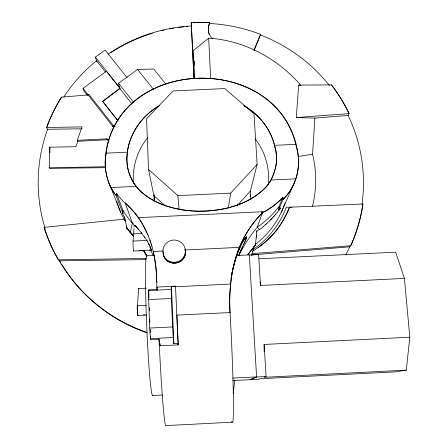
<?xml version="1.0" encoding="UTF-8"?>
<svg xmlns="http://www.w3.org/2000/svg" width="448" height="448" viewBox="0 0 448 448"><rect width="100%" height="100%" fill="white"/><g stroke="black" fill="none" stroke-linecap="round" stroke-linejoin="round"><path stroke-width="0.67" d="M264.113 351.439L264.135 344.45L409.814 337.193L404.426 278.421L395.623 252.19L258.882 258.798M134.019 228.626L133.045 241.069A5.169 0.286 87.5 0 0 133.174 247.766A5.169 0.286 87.5 0 0 133.672 250.701M137.239 306.88L137.25 308.767M282.509 197.73L282.929 197.277L279.126 206.338L280.504 208.236L278.673 209.675L282.895 199.735L282.929 197.277L279.815 200.446M146.126 288.187L138.594 288.551L138.673 288.148L138.818 288.686L138.65 288.182L137.25 308.678L137.771 315.521L146.742 315.084M105.342 167.664L49.588 168.37L49.23 167.798L49.594 147.213L75.925 146.714L77.784 141.31L77.336 140.325L81.973 126.896L46.642 127.495A164.119 160.166 -3.4 0 1 61.499 97.149L87.987 94.92M49.868 152.634L49.952 147.846L49.594 147.213M175.577 286.171A83.742 1.26 87.5 0 0 175.504 286.233L171.416 286.434A83.748 1.596 87.5 0 0 171.186 289.419L171.416 298.474A93.475 1.691 87.4 0 0 172.637 326.928L173.247 337.501A80.886 1.546 87.4 0 0 173.88 343.75L178.018 343.549A80.881 1.226 87.4 0 0 178.203 344.898L160.126 345.8A80.909 2.643 87.4 0 1 159.051 339.293L150.646 339.707L150.506 338.626A12.662 0.526 87.6 0 1 149.766 328.059A93.514 3.601 87.6 0 1 148.68 299.589A12.561 0.521 87.6 0 1 148.663 290.522L148.742 289.867L157.063 289.458A83.77 2.727 87.6 0 1 157.657 287.045L175.577 286.171L175.599 286.748L230.658 284.066A207.508 168.767 19.3 0 1 239.366 247.363A207.144 168.487 19.3 0 0 230.67 284.066A166.762 160.188 47.1 0 0 230.054 312.486A99.893 3.343 87 0 1 232.316 422.201L165.799 425.6A100.01 3.052 87.5 0 1 158.973 338.643M137.245 306.578L137.278 305.816L146.244 305.379M209.087 34.261A14.599 13.793 3.4 0 1 208.723 26.387L209.524 22.635L191.246 22.652L193.883 77.851M208.723 26.387L209.524 22.635A163.302 159.387 1.2 0 0 193.29 22.562M126.868 157.864L127.338 152.886M312.474 206.332A114.755 111.994 1.2 0 0 312.57 154.179L314.871 118.098L348.124 115.438L349.093 113.602A164.125 160.087 5.6 0 0 331.43 84.885L298.682 85.103L296.279 117.572L314.871 118.098M105.28 158.872L105.958 153.166C119.655 54.718 279.384 52.814 297.332 149.934M194.88 78.501L194.034 65.934L194.471 61.085M255.517 244.194L255.427 245.118A213.774 165.553 16.7 0 0 247.884 254.654A213.595 165.418 16.7 0 1 255.422 245.112L255.226 243.253M255.517 244.199L256.161 237.804M256.155 237.826L256.256 236.902M256.25 236.925L256.351 236.006M256.346 236.023L256.446 235.105M256.446 235.122C255.237 229.23 260.327 230.401 263.127 226.705M264.135 344.45L266.106 376.516L256.598 376.992L250.18 379.792L258.675 379.361L260.439 378.689L395.153 371.896L406.28 370.143L409.814 337.193M137.866 315.19L137.782 315.526L137.312 310.598M233.184 393.848L234.819 380.027M116.43 193.346L122.903 210.28L122.965 213.506L116.138 195.77L116.43 193.346L116.872 193.95A211.736 76.261 0.2 0 0 125.171 203.045M193.166 210.986C168.722 209.266 140.235 200.178 130.06 175.812C119.857 149.408 135.649 118.86 159.365 105.689M137.866 315.218L137.771 315.521M278.673 209.675L279.126 206.338A96.583 93.341 -22.8 0 1 257.337 227.158A144.967 141.238 38.6 0 0 239.008 255.349M230.966 278.729L231.112 277.788M228.284 208.012L230.709 193.116L257.146 164.382L253.994 113.842L224.806 88.581L173.113 90.927L146.552 118.77L148.534 169.456L153.933 195.72L154.151 201.169M127.394 152.527C129.539 133.218 142.027 116.049 158.542 106.254M254.044 50.473L260.618 34.395A162.926 159.034 1.1 0 0 209.496 23.481M231.347 276.399L231.588 275.027M231.437 275.89L231.683 274.534M231.846 273.666L232.109 272.328M231.935 273.202L232.198 271.886M232.383 271.006C234.668 260.54 237.972 250.169 243.331 240.85M232.753 269.31L236.286 256.743L240.486 246.26M133.706 236.365A127.148 122.634 -49.6 0 0 130.301 232.361L132.373 223.16L125.199 203.039M250.846 199.321L250.348 191.173L257.146 164.382M251.681 255.422L254.246 245.997M296.341 176.96L294.151 183.31L281.254 212.335M175.504 286.233L178.203 344.898L178.153 343.706A99.977 1.378 87.4 0 1 176.842 315.106L230.02 312.581M246.389 238.112C247.542 232.87 240.33 245.907 240.772 245.661M280.235 200.021A154.907 57.31 -3.8 0 1 271.516 207.267L270.222 208.152A126.622 47.51 -3.3 0 1 264.662 211.646L262.069 213.472L261.962 211.77L262.209 213.063L257.337 227.158L259.616 229.55M256.486 231.941L256.939 230.647M246.282 238.414L246.585 236.69L243.578 240.436M246.299 238.353L245.549 240.218M246.226 238.571L244.675 242.183M345.716 254.934A162.652 158.782 1.1 0 0 349.675 246.798L350.734 245.722A164.147 160.104 5.6 0 0 362.925 203.98L289.481 207.228L286.014 215.174L282.016 222.331A89.734 87.472 6.7 0 1 270.614 236.908L264.566 242.581L258.026 247.66M185.114 249.978L239.372 247.369L243.656 238.157L248.875 229.348M254.022 50.176L260.618 34.395M239.372 247.369C244.574 234.545 252.414 222.824 262.209 213.063M238.655 255.338L240.727 250.695M238.773 255.069L239.17 254.156M245.403 240.559L243.594 244.518M239.434 253.562L241.102 249.878M293.574 184.604L293.866 183.96M240.94 250.236L241.466 249.082M241.298 249.452L241.825 248.31M241.651 248.685L242.178 247.554M244.059 243.51L244.334 242.917M241.998 247.94L242.665 246.506M242.514 246.826L243.774 244.126M280.504 208.236L278.846 210.426M278.841 210.431L277.105 212.61M277.094 212.615L275.279 214.766M274.658 215.477L275.262 214.782M274.025 216.182L274.641 215.494M273.386 216.888L274.008 216.205M237.194 205.531L250.348 191.173M272.737 217.588L273.364 216.91M272.087 218.282L272.714 217.61M282.895 199.735C288.658 193.855 293.373 186.794 295.758 178.87L270.934 180.034C263.743 192.013 251.395 199.78 238.549 204.607M272.065 218.305L269.416 220.998M270.732 219.682L271.404 218.999M281.63 198.654L280.291 199.993M269.382 221.026L267.355 222.964M263.066 189.874C244.731 206.758 218.338 212.162 194.001 211.036M266.661 223.602L267.327 222.992M265.966 224.235L266.633 223.63M265.266 224.862L265.933 224.263M265.238 224.885L263.15 226.682M280.174 208.527L278.908 209.513M298.682 85.103L300.832 85.344A136.982 124.471 64.6 0 0 210.375 38.282L208.678 38.147L193.323 50.546L194.034 65.934M118.07 120.988L102.648 101.382L120.008 88.217L95.368 57.126L105.134 50.064L127.204 77.801M87.466 95.446L84.028 91.067L83.054 88.357L106.372 71.204L120.075 88.491M102.648 101.382L119.834 88.665L118.524 83.289L137.514 69.423L153.742 69.042L165.956 84.246M266.106 376.516L264.023 377.311L406.28 370.143M237.905 204.842L228.889 207.648M228.138 207.838C200.693 214.29 169.092 212.083 145.527 195.418A158.424 56.846 -0.4 0 1 136.024 186.368M298.15 156.554L312.575 154.179M124.902 220.114L124.331 219.139L44.173 227.36A164.119 160.166 -3.4 0 0 58.397 259.834L59.321 260.798A162.652 158.782 1.1 0 0 147.045 332.444M87.814 94.427L88.833 94.343L113.697 126.022L115.069 126M251.558 254.951L349.675 246.798M252.028 253.68L350.734 245.722A164.203 160.16 5.6 0 0 362.925 203.98M87.814 94.422L88.833 94.343M296.279 117.572L349.093 113.602A164.164 160.121 5.6 0 0 331.43 84.89M146.877 255.774L154.47 255.354M77.784 141.31L107.285 139.748L108.83 141.12M77.336 140.325L106.876 138.824L108.942 140.666M149.766 328.059L172.637 326.928M173.247 337.501L150.506 338.626A80.92 3.293 87.5 0 0 150.646 339.707A92.854 3.55 87.6 0 1 150.489 336.493M232.618 378.09L256.586 376.88L250.169 379.686L232.915 380.559M152.522 395.517L162.546 395.013M133.773 233.817L141.781 233.436L147.224 241.046M133.045 241.069L146.838 240.408L147.409 241.371M139.126 250.438L143.898 250.208M149.346 249.95L151.39 249.85L151.592 250.174M133.582 251.059L151.586 250.191L149.974 247.206M163.475 251.02L153.205 251.518L152.062 246.921M236.331 255.539L249.318 254.912L256.598 376.992M249.323 255.007L258.602 254.559L260.501 285.443L404.426 278.421M156.934 289.738L156.85 287.661L157.674 287.622L157.657 287.045M171.186 289.419L148.663 290.522A83.787 3.394 87.7 0 1 148.742 289.867A92.854 3.55 87.6 0 0 148.966 297.584M148.68 299.589L171.416 298.474M143.377 314.77L144.754 314.703M127.456 152.169L105.958 153.166C118.854 57.613 272.793 51.974 295.859 144.351L274.484 145.342C270.536 128.514 258.698 114.274 243.947 105.622M105.33 158.866A171.209 96.236 0.8 0 0 110.079 185.718L110.97 187.555L135.929 186.379L132.535 181.026L129.287 173.751A133.756 75.046 0.2 0 1 126.879 157.864M148.534 169.456L177.845 195.614L230.709 193.116M141.551 222.505L140.941 221.519A405.53 183.019 -15 0 0 138.37 217.65L264.662 211.646M49.23 167.798L105.56 166.74M83.054 88.357L112.722 126.375L114.811 126.336M146.44 258.423L58.397 259.834A164.153 160.199 -3.4 0 1 44.173 227.36L45.153 228.491M59.321 260.798L145.936 259.622M113.697 126.022L112.622 126.039L112.722 126.375M61.499 97.154A164.158 160.205 -3.4 0 0 46.642 127.495L47.6 129.254L82.085 128.828M252.812 249.637A90.726 88.491 1.2 0 0 286.289 207.178L291.861 207.273M231.381 421.702L232.316 422.201M244.003 105.734C259.28 114.503 270.956 129.511 274.904 146.748M153.933 195.72L165.385 205.985M133.487 236.096A127.221 122.707 -49.6 0 0 130.301 232.361L130.01 231.941M128.498 230.278L130.295 232.366M130.228 232.193L133.437 235.95M129.786 231.694L130.071 232.114M129.853 231.862L129.349 231.185M129.741 231.739L128.912 230.675M130.866 232.921L131.505 233.654M129.198 231.106L128.694 230.423M132.132 234.388L133.381 235.883M128.481 230.166L128.766 230.597M134.798 225.994L132.373 223.16A90.619 87.987 13.8 0 1 122.903 210.28L122.326 213.584L124.27 216.748L125.238 219.246M128.554 230.345L128.234 229.958M128.268 229.908L128.447 230.216M128.391 230.149L128.055 229.65M137.872 228.62L136.461 226.906M127.842 229.393L128.178 229.897M138.538 229.443L136.354 226.772M137.978 228.754L141.781 233.436M128.128 229.83L127.865 229.505M127.966 229.634L127.215 228.609M136.394 226.828L135.542 225.775L133.986 225.848L134.014 227.035M136.326 226.744L135.542 225.775L135.8 226.514M127.635 229.13L127.809 229.443M127.758 229.376L127.422 228.872M137.514 69.423L153.541 89.471M127.495 229.051L127.182 228.665M127.338 228.855L127.008 228.346M118.524 83.289L133.655 102.368M119.834 88.665L131.998 104.014M105.482 72.061L96.505 60.732A162.652 158.782 1.1 0 0 63.879 96.858M124.27 216.748L127.131 228.598M102.609 101.265L118.042 120.876M127.081 228.53L126.801 228.082M126.924 228.334L126.829 226.951M116.138 195.77L110.97 187.555M115.002 194.242L115.371 194.757M144.418 236.863L145.04 237.737M114.643 193.732L112.056 189.622M124.897 220.114L125.636 221.323M143.567 250.393L144.105 251.306M142.106 223.429L145.454 229.566M142.727 224.487L140.291 220.5A398.373 180.029 -14.9 0 0 138.365 217.65M147.258 241.108L149.374 245.14M144.071 251.255L144.603 252.162M144.575 252.118L145.09 253.025M145.068 252.986L145.572 253.893M143.259 225.422L148.316 235.878M145.555 253.859L146.518 255.64L146.031 254.738M148.366 243.135L148.529 243.454M111.227 188.065L111.49 188.58M148.697 243.779L148.865 244.11M148.949 244.278L149.117 244.619M149.307 245.006L150.018 246.506M145.942 230.552L146.944 232.691M149.985 246.434L150.326 247.173M150.31 247.128L150.55 247.666M184.822 249.234L185.041 249.766M150.506 247.57L151.452 249.788M106.876 138.824L107.285 139.748M147.409 233.75L147.868 234.808M148.305 235.861L150.724 242.446M109.099 183.254L120.714 212.324M124.331 219.139L124.701 220.097M151.441 249.754L151.581 250.141L151.48 249.855M149.968 240.229L150.354 241.338M156.694 281.03A209.686 166.398 -22.2 0 0 153.205 251.518A209.468 166.242 -22.2 0 1 156.699 281.03L157.097 282.257M150.718 242.424L151.082 243.566M274.484 145.342L274.596 145.695M151.071 243.538L151.754 245.812M274.702 146.042L275.867 150.931A134.042 75.342 -4.3 0 1 275.727 166.902L273.532 174.412L270.934 180.034C276.422 170.106 278.09 158.054 275.005 147.095M151.418 244.658L152.074 246.949M95.368 57.126L96.835 61.846M260.025 282.044L260.501 285.443M177.845 195.614L179.088 209.401M250.186 194.578L250.314 196.666M208.678 38.147L210.638 78.428M191.246 22.652L194.001 77.84M171.416 286.434L173.88 343.75M154.258 194.908L154.342 197.002M154.151 195.003L154.347 199.898M160.126 345.8L160.082 344.607A100.005 2.979 87.5 0 1 160.037 343.689M137.295 310.229L137.262 309.126M156.699 281.03L156.85 287.661M348.124 115.438A162.652 158.782 1.1 0 1 362.023 204.014M44.761 227.203A162.652 158.782 1.1 0 1 47.6 129.254M260.518 35A162.652 158.782 1.1 0 1 329.319 85.411M124.55 219.979A87.315 85.204 1.2 0 1 116.822 201.505M143.657 250.589A127.221 122.707 -49.6 0 1 146.563 255.752M143.483 250.298A127.148 122.634 -49.6 0 1 146.714 256.038M110.762 187.589A171.315 96.454 0.6 0 1 106.17 153.171M133.431 223.07A30.475 0.291 52.1 0 1 133.627 223.328M108.091 54.13A161.834 158.021 1.1 0 1 191.358 25.967M110.897 52.606A161.694 157.886 1.1 0 1 152.426 33.214M161.958 30.615A161.694 157.886 1.1 0 1 163.906 30.156M169.77 28.935A161.694 157.886 1.1 0 1 173.684 28.235M178.265 27.546A161.694 157.886 1.1 0 1 183.506 26.914M186.127 26.667A161.694 157.886 1.1 0 1 187.438 26.555M289.486 207.234A89.796 87.534 6.7 0 1 252.465 251.266M248.909 229.354A323.859 155.798 8.8 0 1 262.17 213.058M270.81 207.698A127.764 47.88 -3.3 0 1 264.606 211.635M279.894 200.452A152.846 56.65 -3.7 0 1 271.006 207.732M230.054 312.486A166.908 160.328 47 0 1 230.658 284.066M293.451 184.598A212.481 76.882 -4.9 0 1 282.912 199.741M271.046 180.034A158.922 57.322 -4.1 0 1 263.396 189.902M295.607 144.385A171.786 96.779 -4.7 0 1 295.938 178.881M297.282 149.94A171.679 96.712 -4.8 0 1 296.38 176.966M152.83 395.147A69.961 2.946 87.6 0 1 146.698 325.522A69.961 2.946 87.6 0 1 147.09 256.116M150.31 332.606A92.854 3.55 87.6 0 1 150.164 329.358M149.856 322.19A92.854 3.55 87.6 0 1 149.722 318.937M149.414 310.89A92.854 3.55 87.6 0 1 149.29 307.412M157.102 290.769A92.842 2.85 87.5 0 1 157.063 289.458M167.255 260.932A13.065 10.791 -4.1 0 1 163.363 252.235M167.294 260.898A10.931 9.038 -4.3 0 0 168.784 261.822A10.338 8.557 -4.4 0 0 174.748 263.133A10.108 8.355 -4.3 0 0 177.817 262.556C181.294 261.475 184.262 258.664 185.192 255.102A13.703 11.312 -4.5 0 0 185.5 252.263A13.726 11.334 -4.5 0 0 185.231 250.415M180.902 261.016A10.377 8.557 -4.3 0 1 174.748 263.099A10.108 8.355 -4.3 0 1 171.651 262.853C168.123 262.119 164.937 259.588 163.761 256.133A13.698 11.312 -4 0 1 163.251 253.333A13.726 11.334 -4 0 1 163.29 252.196M180.93 261.05A10.931 9.05 -4.1 0 0 182.258 259.98A13.065 10.791 -4.5 0 0 185.125 250.393M284.962 202.972A88.172 85.994 1.2 0 1 255.002 244.67M212.766 38.875A14.633 13.821 3.4 0 1 208.751 25.547M255.293 138.981A67.693 66.052 1.2 0 1 268.402 184.279M133.476 183.249A67.693 66.052 1.2 0 1 147.7 137.553M150.724 250.354A135.218 131.085 -39.8 0 1 153.132 255.438M141.294 232.596A20.132 0.437 49.3 0 1 141.714 233.15M147.196 332.926A161.403 157.618 1.1 0 1 61.751 264.208M60.698 262.433A161.403 157.618 1.1 0 1 60.01 261.246M123.01 213.489L122.657 213.578L122.965 213.506M138.331 217.655A422.856 165.715 -13.4 0 0 125.238 203.028A422.794 165.693 -13.4 0 1 138.331 217.655M170.862 261.856A11.267 11.15 -14.6 0 0 185.097 248.584A11.267 11.15 -14.6 0 0 166.443 243.062A11.267 11.15 -14.6 0 0 170.862 261.856"/></g></svg>
